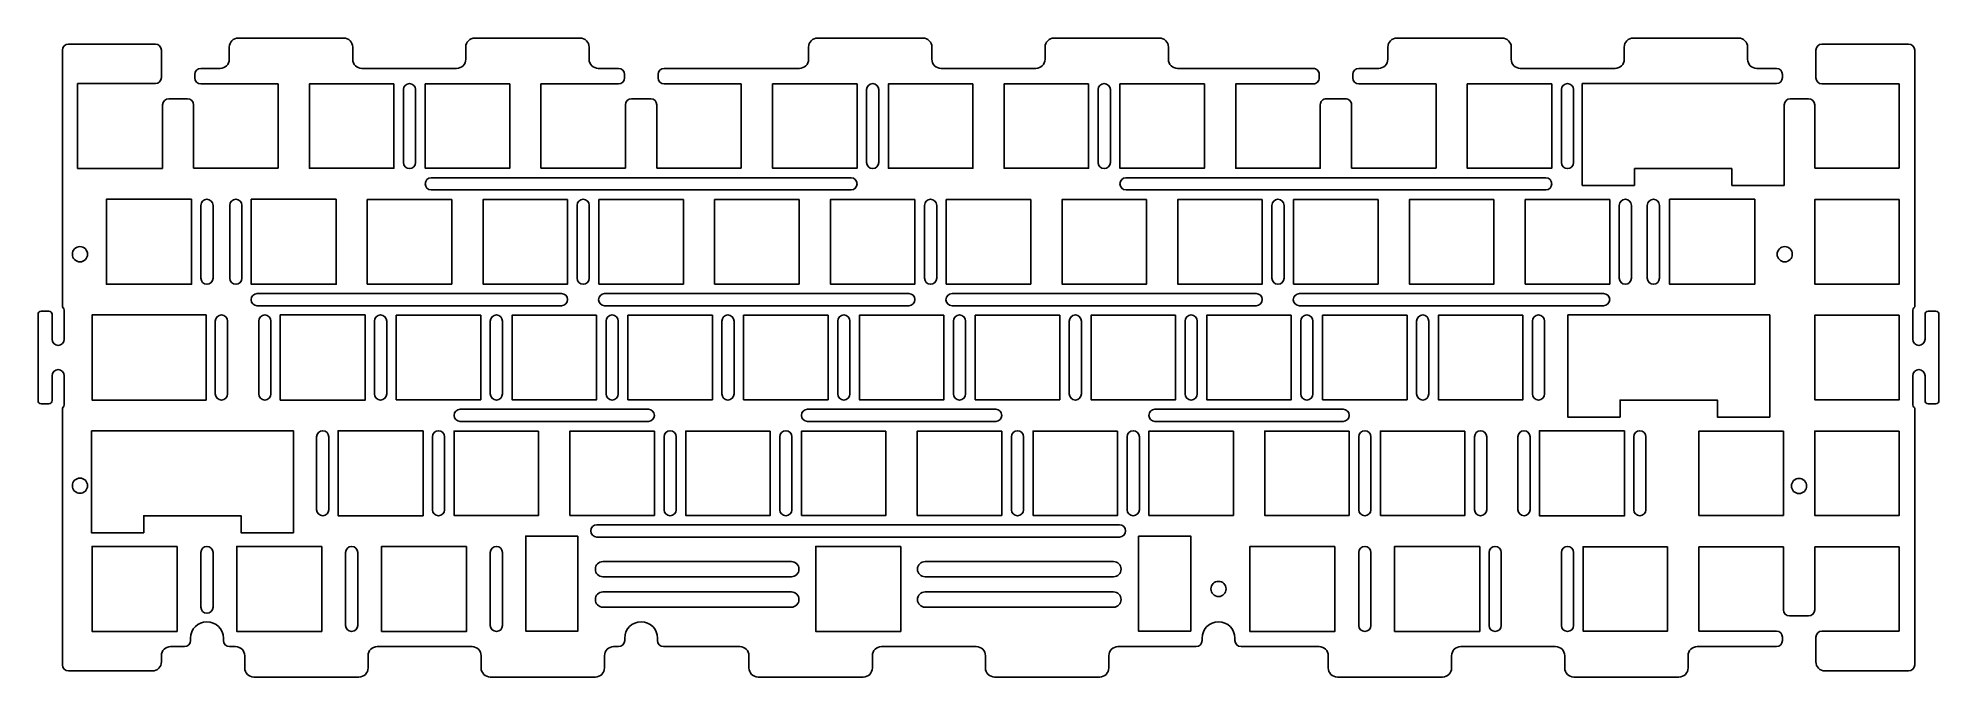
# Model space of a CAD drawing. Header units: millimetres. Extents: x 106 to 418, y 120 to 225.
import ezdxf

# ---------------------------------------------------------------- set-up
doc = ezdxf.new("R2010")
doc.units = ezdxf.units.MM

msp = doc.modelspace()

# ---------------------------------------------------------------- linework, layer by layer
for p, q in [((109.71, 223.03), (109.71, 180.77)), ((110.71, 224.03), (125.01, 224.03)), ((126.01, 218.53), (126.01, 223.03)), ((137.18, 223.53), (137.18, 221.53)), ((138.68, 225.03), (155.98, 225.03)), ((157.48, 223.53), (157.48, 221.53)), ((176.08, 223.53), (176.08, 221.53)), ((177.58, 225.03), (194.88, 225.03)), ((196.38, 223.53), (196.38, 221.53)), ((232.48, 223.53), (232.48, 221.53)), ((233.98, 225.03), (251.28, 225.03)), ((252.78, 223.53), (252.78, 221.53)), ((271.38, 223.53), (271.38, 221.53)), ((272.88, 225.03), (290.18, 225.03)), ((291.68, 223.53), (291.68, 221.53)), ((327.78, 223.53), (327.78, 221.53)), ((329.28, 225.03), (346.58, 225.03)), ((348.08, 223.53), (348.08, 221.53)), ((366.68, 223.53), (366.68, 221.53)), ((368.18, 225.03), (385.48, 225.03)), ((386.98, 223.53), (386.98, 221.53)), ((398.21, 218.48), (398.21, 223.03)), ((399.21, 224.03), (413.46, 224.03)), ((414.46, 223.03), (414.46, 180.77)), ((131.51, 218.48), (131.51, 219.03)), ((135.68, 220.03), (132.51, 220.03)), ((158.98, 220.03), (174.58, 220.03)), ((197.88, 220.03), (201.21, 220.03)), ((202.21, 218.48), (202.21, 219.03)), ((207.71, 218.48), (207.71, 219.03)), ((208.71, 220.03), (230.98, 220.03)), ((254.28, 220.03), (269.88, 220.03)), ((322.01, 218.48), (322.01, 219.03)), ((323.01, 220.03), (326.28, 220.03)), ((349.58, 220.03), (365.18, 220.03)), ((388.48, 220.03), (391.71, 220.03)), ((392.71, 218.53), (392.71, 219.03)), ((112.21, 203.53), (112.21, 217.53)), ((112.21, 217.53), (125.01, 217.53)), ((132.51, 217.48), (145.21, 217.48)), ((145.21, 217.48), (145.21, 203.58)), ((188.46, 203.58), (188.46, 217.48)), ((188.46, 217.48), (201.21, 217.48)), ((208.71, 217.48), (221.41, 217.48)), ((221.41, 217.48), (221.41, 203.58)), ((323.01, 217.48), (335.71, 217.48)), ((335.71, 217.48), (335.71, 203.58)), ((399.21, 217.48), (411.91, 217.48)), ((411.91, 217.48), (411.91, 203.58)), ((126.21, 214.03), (126.21, 203.53)), ((127.21, 215.03), (130.31, 215.03)), ((131.31, 203.58), (131.31, 214.03)), ((202.36, 214.03), (202.36, 203.58)), ((203.36, 215.03), (206.51, 215.03)), ((207.51, 203.58), (207.51, 214.03)), ((394, 215.03), (397.01, 215.03)), ((398.01, 203.58), (398.01, 214.03)), ((126.21, 203.53), (112.21, 203.53)), ((145.21, 203.58), (131.31, 203.58)), ((202.36, 203.58), (188.46, 203.58)), ((221.41, 203.58), (207.51, 203.58)), ((335.71, 203.58), (321.81, 203.58)), ((411.91, 203.58), (398.01, 203.58)), ((105.71, 179.55), (105.71, 165.33)), ((106.21, 180.05), (107.51, 180.05)), ((108.01, 179.55), (108.01, 175.43)), ((110.01, 180.05), (110.01, 175.43)), ((414.16, 180.05), (414.16, 175.43)), ((416.16, 179.55), (416.16, 175.43)), ((417.96, 180.05), (416.66, 180.05)), ((418.46, 179.55), (418.46, 165.33)), ((108.01, 169.43), (108.01, 165.33)), ((110.01, 169.43), (110.01, 164.83)), ((414.16, 169.43), (414.16, 164.83)), ((416.16, 169.43), (416.16, 165.33)), ((106.21, 164.83), (107.51, 164.83)), ((109.71, 164.12), (109.71, 121.83)), ((175.17, 163.91), (206.12, 163.91)), ((232.32, 163.91), (263.27, 163.91)), ((289.47, 163.91), (320.42, 163.91)), ((414.46, 164.12), (414.46, 121.83)), ((417.96, 164.83), (416.66, 164.83)), ((175.17, 161.91), (206.12, 161.91)), ((232.32, 161.91), (263.27, 161.91)), ((289.47, 161.91), (320.42, 161.91)), ((197.65, 144.88), (283.65, 144.88)), ((197.65, 142.88), (283.65, 142.88)), ((378.96, 127.38), (378.96, 141.28)), ((378.96, 141.28), (392.86, 141.28)), ((392.86, 141.28), (392.86, 130.88)), ((398.01, 130.88), (398.01, 141.28)), ((398.01, 141.28), (411.91, 141.28)), ((411.91, 141.28), (411.91, 127.38)), ((132.5, 140.33), (132.5, 131.33)), ((134.5, 131.33), (134.5, 140.33)), ((198.65, 138.83), (229.65, 138.83)), ((282.65, 138.83), (251.65, 138.83)), ((198.65, 136.33), (229.65, 136.33)), ((282.65, 136.33), (251.65, 136.33)), ((198.65, 133.83), (229.65, 133.83)), ((282.65, 133.83), (251.65, 133.83)), ((198.65, 131.33), (229.65, 131.33)), ((282.65, 131.33), (251.65, 131.33)), ((393.86, 129.88), (397.01, 129.88)), ((130.8, 126.23), (130.8, 125.83)), ((136.2, 126.23), (136.2, 125.83)), ((202.23, 126.23), (202.23, 125.83)), ((207.63, 126.23), (207.63, 125.83)), ((297.23, 126.23), (297.23, 125.83)), ((302.63, 126.23), (302.63, 125.83)), ((391.71, 127.38), (378.96, 127.38)), ((392.71, 126.38), (392.71, 125.83)), ((398.21, 126.38), (398.21, 122.33)), ((411.91, 127.38), (399.21, 127.38)), ((126.01, 123.33), (126.01, 122.33)), ((127.51, 124.83), (129.8, 124.83)), ((137.2, 124.83), (138.21, 124.83)), ((139.71, 121.33), (139.71, 123.33)), ((160.01, 121.33), (160.01, 123.33)), ((161.51, 124.83), (177.11, 124.83)), ((178.61, 121.33), (178.61, 123.33)), ((198.91, 121.33), (198.91, 123.33)), ((200.41, 124.83), (201.23, 124.83)), ((208.63, 124.83), (221.18, 124.83)), ((222.68, 121.33), (222.68, 123.33)), ((242.98, 121.33), (242.98, 123.33)), ((244.48, 124.83), (260.08, 124.83)), ((261.58, 121.33), (261.58, 123.33)), ((281.88, 121.33), (281.88, 123.33)), ((283.38, 124.83), (296.23, 124.83)), ((303.63, 124.83), (316.48, 124.83)), ((317.98, 121.33), (317.98, 123.33)), ((338.28, 121.33), (338.28, 123.33)), ((339.78, 124.83), (355.38, 124.83)), ((356.88, 121.33), (356.88, 123.33)), ((377.18, 121.33), (377.18, 123.33)), ((378.68, 124.83), (391.71, 124.83)), ((110.71, 120.83), (124.51, 120.83)), ((141.21, 119.83), (158.51, 119.83)), ((180.11, 119.83), (197.41, 119.83)), ((224.18, 119.83), (241.48, 119.83)), ((263.08, 119.83), (280.38, 119.83)), ((319.48, 119.83), (336.78, 119.83)), ((358.38, 119.83), (375.68, 119.83)), ((399.71, 120.83), (413.46, 120.83))]:
    msp.add_line(p, q)
at = {"linetype": 'Continuous'}
for p, q in [((359.77, 217.53), (391.71, 217.53)), ((359.77, 200.73), (359.77, 217.53)), ((393, 214.03), (393, 200.73)), ((384.4, 203.53), (368.37, 203.53)), ((368.37, 203.53), (368.37, 200.73)), ((384.4, 200.73), (384.4, 203.53)), ((368.37, 200.73), (359.77, 200.73)), ((393, 200.73), (384.4, 200.73))]:
    msp.add_line(p, q, dxfattribs=at)
msp.add_lwpolyline([(321.81, 203.58), (321.81, 214.03, 0.414214), (320.81, 215.03), (317.66, 215.03, 0.414214), (316.66, 214.03), (316.66, 203.58), (302.76, 203.58), (302.76, 217.48), (315.51, 217.48, 0.414214), (316.51, 218.48), (316.51, 219.03, 0.414214), (315.51, 220.03), (293.18, 220.03)], format="xyb")
for points in [[(164.26, 217.48), (164.26, 203.58), (150.36, 203.58), (150.36, 217.48)], [(183.31, 217.48), (183.31, 203.58), (169.41, 203.58), (169.41, 217.48)], [(240.46, 217.48), (240.46, 203.58), (226.56, 203.58), (226.56, 217.48)], [(259.51, 217.48), (259.51, 203.58), (245.61, 203.58), (245.61, 217.48)], [(278.56, 217.48), (278.56, 203.58), (264.66, 203.58), (264.66, 217.48)], [(297.61, 217.48), (297.61, 203.58), (283.71, 203.58), (283.71, 217.48)], [(354.76, 217.48), (354.76, 203.58), (340.86, 203.58), (340.86, 217.48)], [(130.97, 198.48), (130.97, 184.48), (116.97, 184.48), (116.97, 198.48)], [(154.78, 198.48), (154.78, 184.48), (140.78, 184.48), (140.78, 198.48)], [(173.78, 198.43), (173.78, 184.53), (159.88, 184.53), (159.88, 198.43)], [(192.83, 198.43), (192.83, 184.53), (178.93, 184.53), (178.93, 198.43)], [(211.88, 198.43), (211.88, 184.53), (197.98, 184.53), (197.98, 198.43)], [(230.93, 198.43), (230.93, 184.53), (217.03, 184.53), (217.03, 198.43)], [(249.98, 198.43), (249.98, 184.53), (236.08, 184.53), (236.08, 198.43)], [(269.03, 198.43), (269.03, 184.53), (255.13, 184.53), (255.13, 198.43)], [(288.08, 198.43), (288.08, 184.53), (274.18, 184.53), (274.18, 198.43)], [(307.13, 198.43), (307.13, 184.53), (293.23, 184.53), (293.23, 198.43)], [(326.18, 198.43), (326.18, 184.53), (312.28, 184.53), (312.28, 198.43)], [(345.23, 198.43), (345.23, 184.53), (331.33, 184.53), (331.33, 198.43)], [(364.28, 198.43), (364.28, 184.53), (350.38, 184.53), (350.38, 198.43)], [(374.15, 198.48), (374.15, 184.48), (388.15, 184.48), (388.15, 198.48)], [(411.91, 198.43), (411.91, 184.53), (398.01, 184.53), (398.01, 198.43)], [(133.35, 165.43), (114.59, 165.43), (114.59, 179.43), (133.35, 179.43)], [(159.55, 179.43), (159.55, 165.43), (145.55, 165.43), (145.55, 179.43)], [(178.55, 179.38), (178.55, 165.48), (164.65, 165.48), (164.65, 179.38)], [(197.6, 179.38), (197.6, 165.48), (183.7, 165.48), (183.7, 179.38)], [(216.65, 179.38), (216.65, 165.48), (202.75, 165.48), (202.75, 179.38)], [(235.7, 179.38), (235.7, 165.48), (221.8, 165.48), (221.8, 179.38)], [(254.75, 179.38), (254.75, 165.48), (240.85, 165.48), (240.85, 179.38)], [(273.8, 179.38), (273.8, 165.48), (259.9, 165.48), (259.9, 179.38)], [(292.85, 179.38), (292.85, 165.48), (278.95, 165.48), (278.95, 179.38)], [(311.9, 179.38), (311.9, 165.48), (298, 165.48), (298, 179.38)], [(330.95, 179.38), (330.95, 165.48), (317.05, 165.48), (317.05, 179.38)], [(350, 179.38), (350, 165.48), (336.1, 165.48), (336.1, 179.38)], [(411.91, 179.38), (411.91, 165.48), (398.01, 165.48), (398.01, 179.38)], [(169.07, 160.38), (169.07, 146.38), (155.07, 146.38), (155.07, 160.38)], [(188.07, 160.33), (188.07, 146.43), (174.17, 146.43), (174.17, 160.33)], [(207.12, 160.33), (207.12, 146.43), (193.22, 146.43), (193.22, 160.33)], [(226.17, 160.33), (226.17, 146.43), (212.27, 146.43), (212.27, 160.33)], [(245.22, 160.33), (245.22, 146.43), (231.32, 146.43), (231.32, 160.33)], [(264.27, 160.33), (264.27, 146.43), (250.37, 146.43), (250.37, 160.33)], [(283.32, 160.33), (283.32, 146.43), (269.42, 146.43), (269.42, 160.33)], [(302.37, 160.33), (302.37, 146.43), (288.47, 146.43), (288.47, 160.33)], [(321.42, 160.33), (321.42, 146.43), (307.52, 146.43), (307.52, 160.33)], [(340.47, 160.33), (340.47, 146.43), (326.57, 146.43), (326.57, 160.33)], [(366.72, 160.38), (366.72, 146.38), (352.72, 146.38), (352.72, 160.38)], [(392.86, 160.33), (392.86, 146.43), (378.96, 146.43), (378.96, 160.33)], [(411.91, 160.33), (411.91, 146.43), (398.01, 146.43), (398.01, 160.33)], [(128.59, 141.33), (128.59, 127.33), (114.59, 127.33), (114.59, 141.33)], [(152.4, 141.33), (152.4, 127.33), (138.4, 127.33), (138.4, 141.33)], [(176.22, 141.33), (176.22, 127.33), (162.22, 127.33), (162.22, 141.33)], [(194.54, 143.03), (194.54, 127.38), (185.94, 127.38), (185.94, 143.03)], [(247.65, 141.33), (247.65, 127.33), (233.65, 127.33), (233.65, 141.33)], [(286.76, 143.03), (286.76, 127.38), (295.36, 127.38), (295.36, 143.03)], [(319.09, 141.33), (319.09, 127.33), (305.09, 127.33), (305.09, 141.33)], [(342.9, 141.33), (342.9, 127.33), (328.9, 127.33), (328.9, 141.33)], [(373.81, 141.28), (373.81, 127.38), (359.91, 127.38), (359.91, 141.28)]]:
    msp.add_lwpolyline(points, close=True)
for points in [[(167.83, 216.53, 1), (165.83, 216.53), (165.83, 204.53, 1), (167.83, 204.53)], [(244.03, 216.53, 1), (242.03, 216.53), (242.03, 204.53, 1), (244.03, 204.53)], [(282.13, 216.53, 1), (280.13, 216.53), (280.13, 204.53, 1), (282.13, 204.53)], [(358.33, 216.53, 1), (356.33, 216.53), (356.33, 204.53, 1), (358.33, 204.53)], [(170.41, 200.01, -1), (170.41, 202.01), (239.46, 202.01, -1), (239.46, 200.01)], [(284.71, 200.01, -1), (284.71, 202.01), (353.76, 202.01, -1), (353.76, 200.01)], [(132.5, 197.48, -1), (134.5, 197.48), (134.5, 185.48, -1), (132.5, 185.48)], [(139.26, 197.48, 1), (137.26, 197.48), (137.26, 185.48, 1), (139.26, 185.48)], [(196.41, 197.48, 1), (194.41, 197.48), (194.41, 185.48, 1), (196.41, 185.48)], [(253.56, 197.48, 1), (251.56, 197.48), (251.56, 185.48, 1), (253.56, 185.48)], [(310.71, 197.48, 1), (308.71, 197.48), (308.71, 185.48, 1), (310.71, 185.48)], [(365.86, 197.48, -1), (367.86, 197.48), (367.86, 185.48, -1), (365.86, 185.48)], [(372.47, 197.48, 1), (370.47, 197.48), (370.47, 185.48, 1), (372.47, 185.48)], [(191.83, 180.96, 1), (191.83, 182.96), (141.78, 182.95, 1), (141.78, 180.95)], [(248.98, 180.96, 1), (248.98, 182.96), (198.93, 182.95, 1), (198.93, 180.95)], [(306.13, 180.96, 1), (306.13, 182.96), (256.08, 182.95, 1), (256.08, 180.95)], [(363.28, 180.96, 1), (363.28, 182.96), (313.23, 182.95, 1), (313.23, 180.95)], [(134.88, 178.43, -1), (136.88, 178.43), (136.88, 166.43, -1), (134.88, 166.43)], [(144.02, 178.43, 1), (142.02, 178.43), (142.02, 166.43, 1), (144.02, 166.43)], [(161.07, 178.43, -1), (163.07, 178.43), (163.07, 166.43, -1), (161.07, 166.43)], [(182.12, 178.43, 1), (180.12, 178.43), (180.12, 166.43, 1), (182.12, 166.43)], [(199.17, 178.43, -1), (201.17, 178.43), (201.17, 166.43, -1), (199.17, 166.43)], [(220.22, 178.43, 1), (218.22, 178.43), (218.22, 166.43, 1), (220.22, 166.43)], [(237.27, 178.43, -1), (239.27, 178.43), (239.27, 166.43, -1), (237.27, 166.43)], [(258.32, 178.43, 1), (256.32, 178.43), (256.32, 166.43, 1), (258.32, 166.43)], [(275.37, 178.43, -1), (277.37, 178.43), (277.37, 166.43, -1), (275.37, 166.43)], [(296.42, 178.43, 1), (294.42, 178.43), (294.42, 166.43, 1), (296.42, 166.43)], [(313.47, 178.43, -1), (315.47, 178.43), (315.47, 166.43, -1), (313.47, 166.43)], [(334.52, 178.43, 1), (332.52, 178.43), (332.52, 166.43, 1), (334.52, 166.43)], [(351.57, 178.43, -1), (353.57, 178.43), (353.57, 166.43, -1), (351.57, 166.43)], [(153.55, 159.38, 1), (151.55, 159.38), (151.55, 147.38, 1), (153.55, 147.38)], [(170.6, 159.38, -1), (172.6, 159.38), (172.6, 147.38, -1), (170.6, 147.38)], [(210.7, 159.38, 1), (208.7, 159.38), (208.7, 147.38, 1), (210.7, 147.38)], [(227.75, 159.38, -1), (229.75, 159.38), (229.75, 147.38, -1), (227.75, 147.38)], [(267.85, 159.38, 1), (265.85, 159.38), (265.85, 147.38, 1), (267.85, 147.38)], [(284.9, 159.38, -1), (286.9, 159.38), (286.9, 147.38, -1), (284.9, 147.38)], [(323, 159.38, -1), (325, 159.38), (325, 147.38, -1), (323, 147.38)], [(342.05, 159.38, -1), (344.05, 159.38), (344.05, 147.38, -1), (342.05, 147.38)], [(349.19, 159.38, -1), (351.19, 159.38), (351.19, 147.38, -1), (349.19, 147.38)], [(368.24, 159.38, -1), (370.24, 159.38), (370.24, 147.38, -1), (368.24, 147.38)], [(158.31, 140.33, 1), (156.31, 140.33), (156.31, 128.33, 1), (158.31, 128.33)], [(182.12, 140.33, 1), (180.12, 140.33), (180.12, 128.33, 1), (182.12, 128.33)], [(325, 140.33, 1), (323, 140.33), (323, 128.33, 1), (325, 128.33)], [(344.43, 140.33, -1), (346.43, 140.33), (346.43, 128.33, -1), (344.43, 128.33)], [(358.33, 140.33, 1), (356.33, 140.33), (356.33, 128.33, 1), (358.33, 128.33)]]:
    msp.add_lwpolyline(points, format="xyb", close=True)
for points in [[(357.39, 179.43), (390.61, 179.43), (390.61, 162.63), (382.01, 162.63), (382.01, 165.43), (365.99, 165.43), (365.99, 162.63), (357.39, 162.63)], [(114.5, 160.38), (147.73, 160.38), (147.73, 143.58), (139.13, 143.58), (139.13, 146.38), (123.1, 146.38), (123.1, 143.58), (114.5, 143.58)]]:
    msp.add_lwpolyline(points, close=True, dxfattribs=at)
for centre in [(112.61, 189.43), (393.08, 189.43), (112.61, 151.33), (395.43, 151.28), (299.93, 134.33)]:
    msp.add_circle(centre, 1.25)
for centre, radius, start, end in [((110.71, 223.03), 1, 90, 180), ((125.01, 223.03), 1, 0, 90), ((138.68, 223.53), 1.5, 90, 180), ((155.98, 223.53), 1.5, 0, 90), ((177.58, 223.53), 1.5, 90, 180), ((194.88, 223.53), 1.5, 0, 90), ((233.98, 223.53), 1.5, 90, 180), ((251.28, 223.53), 1.5, 0, 90), ((272.88, 223.53), 1.5, 90, 180), ((290.18, 223.53), 1.5, 360, 90), ((329.28, 223.53), 1.5, 90, 180), ((346.58, 223.53), 1.5, 0, 90), ((368.18, 223.53), 1.5, 90, 180), ((385.48, 223.53), 1.5, 360, 90), ((399.21, 223.03), 1, 90, 180), ((413.46, 223.03), 1, 0, 90), ((132.51, 219.03), 1, 90, 180), ((135.68, 221.53), 1.5, 270, 0), ((158.98, 221.53), 1.5, 180, 270), ((174.58, 221.53), 1.5, 270, 0), ((197.88, 221.53), 1.5, 180, 270), ((201.21, 219.03), 1, 0, 90), ((208.71, 219.03), 1, 90, 180), ((230.98, 221.53), 1.5, 270, 360), ((254.28, 221.53), 1.5, 180, 270), ((269.88, 221.53), 1.5, 270, 0), ((293.18, 221.53), 1.5, 180, 270), ((323.01, 219.03), 1, 90, 180), ((326.28, 221.53), 1.5, 270, 360), ((349.58, 221.53), 1.5, 180, 270), ((365.18, 221.53), 1.5, 270, 0), ((388.48, 221.53), 1.5, 180, 270), ((391.71, 219.03), 1, 0, 90), ((125.01, 218.53), 1, 270, 0), ((132.51, 218.48), 1, 180, 270), ((201.21, 218.48), 1, 270, 0), ((208.71, 218.48), 1, 180, 270), ((323.01, 218.48), 1, 180, 270), ((391.71, 218.53), 1, 270, 0), ((399.21, 218.48), 1, 180, 270), ((127.21, 214.03), 1, 90, 180), ((130.31, 214.03), 1, 360, 90), ((203.36, 214.03), 1, 90, 180), ((206.51, 214.03), 1, 360, 90), ((394, 214.03), 1, 90, 180), ((397.01, 214.03), 1, 360, 90), ((106.21, 179.55), 0.5, 90, 180), ((107.51, 179.55), 0.5, 0, 90), ((109.01, 180.05), 1, 0, 45.573), ((415.16, 180.05), 1, 134.427, 180), ((416.66, 179.55), 0.5, 90, 180), ((417.96, 179.55), 0.5, 0, 90), ((109.01, 175.43), 1, 180, 0), ((415.16, 175.43), 1, 180, 0), ((109.01, 169.43), 1, 0, 180), ((415.16, 169.43), 1, 0, 180), ((106.21, 165.33), 0.5, 180, 270), ((107.51, 165.33), 0.5, 270, 0), ((109.01, 164.83), 1, 314.427, 0), ((175.17, 162.91), 1, 90, 270), ((206.12, 162.91), 1, 270, 90), ((232.32, 162.91), 1, 90, 270), ((263.27, 162.91), 1, 270, 90), ((289.47, 162.91), 1, 90, 270), ((320.42, 162.91), 1, 270, 90), ((415.16, 164.83), 1, 180, 225.573), ((416.66, 165.33), 0.5, 180, 270), ((417.96, 165.33), 0.5, 270, 0), ((197.65, 143.88), 1, 90, 270), ((283.65, 143.88), 1, 270, 90), ((133.5, 140.33), 1, 0, 180), ((198.65, 137.58), 1.25, 90, 270), ((229.65, 137.58), 1.25, 270, 90), ((251.65, 137.58), 1.25, 90, 270), ((282.65, 137.58), 1.25, 270, 90), ((198.65, 132.58), 1.25, 90, 270), ((229.65, 132.58), 1.25, 270, 90), ((251.65, 132.58), 1.25, 90, 270), ((282.65, 132.58), 1.25, 270, 90), ((133.5, 126.23), 2.7, 0, 180), ((133.5, 131.33), 1, 180, 0), ((204.93, 126.23), 2.7, 0, 180), ((299.93, 126.23), 2.7, 0, 180), ((393.86, 130.88), 1, 180, 270), ((397.01, 130.88), 1, 270, 360), ((129.8, 125.83), 1, 270, 0), ((137.2, 125.83), 1, 180, 270), ((201.23, 125.83), 1, 270, 0), ((208.63, 125.83), 1, 180, 270), ((296.23, 125.83), 1, 270, 0), ((303.63, 125.83), 1, 180, 270), ((391.71, 126.38), 1, 0, 90), ((391.71, 125.83), 1, 270, 0), ((399.21, 126.38), 1, 90, 180), ((124.51, 122.33), 1.5, 270, 0), ((127.51, 123.33), 1.5, 90, 180), ((138.21, 123.33), 1.5, 360, 90), ((161.51, 123.33), 1.5, 90, 180), ((177.11, 123.33), 1.5, 0, 90), ((200.41, 123.33), 1.5, 90, 180), ((221.18, 123.33), 1.5, 0, 90), ((244.48, 123.33), 1.5, 90, 180), ((260.08, 123.33), 1.5, 0, 90), ((283.38, 123.33), 1.5, 90, 180), ((316.48, 123.33), 1.5, 0, 90), ((339.78, 123.33), 1.5, 90, 180), ((355.38, 123.33), 1.5, 0, 90), ((378.68, 123.33), 1.5, 90, 180), ((399.71, 122.33), 1.5, 180, 270), ((110.71, 121.83), 1, 180, 270), ((141.21, 121.33), 1.5, 180, 270), ((158.51, 121.33), 1.5, 270, 0), ((180.11, 121.33), 1.5, 180, 270), ((197.41, 121.33), 1.5, 270, 0), ((224.18, 121.33), 1.5, 180, 270), ((241.48, 121.33), 1.5, 270, 0), ((263.08, 121.33), 1.5, 180, 270), ((280.38, 121.33), 1.5, 270, 0), ((319.48, 121.33), 1.5, 180, 270), ((336.78, 121.33), 1.5, 270, 0), ((358.38, 121.33), 1.5, 180, 270), ((375.68, 121.33), 1.5, 270, 0), ((413.46, 121.83), 1, 270, 0)]:
    msp.add_arc(centre, radius, start, end)

doc.saveas('drawing.dxf')
